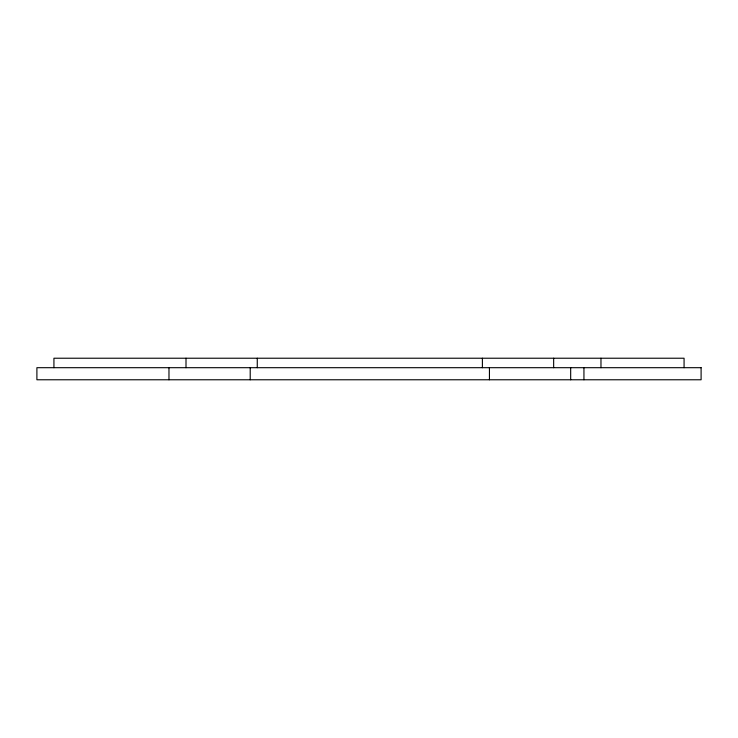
<?xml version="1.0" encoding="UTF-8"?>
<svg xmlns="http://www.w3.org/2000/svg" width="738" height="738" viewBox="0 0 738 738"><rect width="100%" height="100%" fill="white"/><g stroke="black" fill="none" stroke-linecap="round" stroke-linejoin="round"><path stroke-width="1.11" d="M684.071 367.69L684.071 358.225L53.929 358.225L53.929 367.69M600.972 358.225L600.972 367.69M583.942 367.69L583.942 379.775M570.677 367.69L570.677 379.775M553.657 358.225L553.657 367.69M489.442 367.69L489.442 379.775M482.394 358.225L482.394 367.69M257.267 358.225L257.267 367.69M250.21 367.69L250.21 379.775M186.004 358.225L186.004 367.69M168.974 367.69L168.974 379.775M701.1 367.69L36.9 367.69L36.9 379.775L701.1 379.775L701.1 367.69"/></g></svg>
